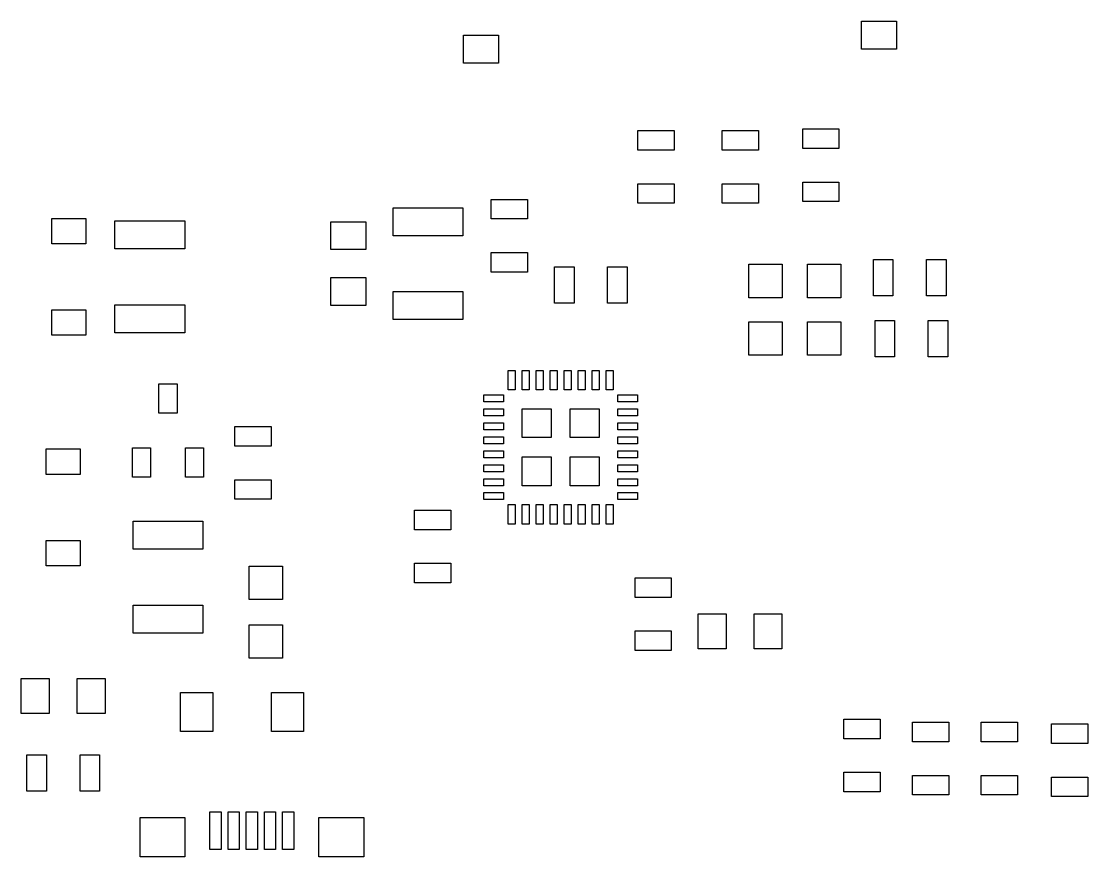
# Model space of a CAD drawing. Header units: millimetres. Extents: x -88.3 to -45.7, y 62 to 123.5.
# Drawn here: x -88.26 to -50.1, y 61.96 to 91.85 of the extents above; entities that cross this region are included whole.
import ezdxf

# ---------------------------------------------------------------- set-up
doc = ezdxf.new("R2010")
doc.units = ezdxf.units.MM
doc.header["$MEASUREMENT"] = 0
doc.layers.add('Layer 1', color=7, linetype='Continuous')

msp = doc.modelspace()

# ---------------------------------------------------------------- linework, layer by layer
at = {"layer": 'Layer 1'}
for points in [[(-58.1974, 90.8482), (-58.1974, 90.8482), (-56.9475, 90.8482), (-56.9475, 90.8482), (-56.9475, 90.8482), (-56.9475, 90.8482), (-56.9475, 91.8486), (-56.9475, 91.8486), (-56.9475, 91.8486), (-56.9475, 91.8486), (-58.1974, 91.8486), (-58.1974, 91.8486), (-58.1974, 91.8486), (-58.1974, 91.8486), (-58.1974, 90.8482), (-58.1974, 90.8482)], [(-72.4366, 90.3479), (-72.4366, 90.3479), (-71.1868, 90.3479), (-71.1868, 90.3479), (-71.1868, 90.3479), (-71.1868, 90.3479), (-71.1868, 91.3484), (-71.1868, 91.3484), (-71.1868, 91.3484), (-71.1868, 91.3484), (-72.4366, 91.3484), (-72.4366, 91.3484), (-72.4366, 91.3484), (-72.4366, 91.3484), (-72.4366, 90.3479), (-72.4366, 90.3479)], [(-66.2024, 87.2377), (-66.2024, 87.2377), (-64.9029, 87.2377), (-64.9029, 87.2377), (-64.9029, 87.2377), (-64.9029, 87.2377), (-64.9029, 87.9377), (-64.9029, 87.9377), (-64.9029, 87.9377), (-64.9029, 87.9377), (-66.2024, 87.9377), (-66.2024, 87.9377), (-66.2024, 87.9377), (-66.2024, 87.9377), (-66.2024, 87.2377), (-66.2024, 87.2377)], [(-63.1817, 87.2377), (-63.1817, 87.2377), (-61.8822, 87.2377), (-61.8822, 87.2377), (-61.8822, 87.2377), (-61.8822, 87.2377), (-61.8822, 87.9377), (-61.8822, 87.9377), (-61.8822, 87.9377), (-61.8822, 87.9377), (-63.1817, 87.9377), (-63.1817, 87.9377), (-63.1817, 87.9377), (-63.1817, 87.9377), (-63.1817, 87.2377), (-63.1817, 87.2377)], [(-60.3016, 87.2983), (-60.3016, 87.2983), (-59.0021, 87.2983), (-59.0021, 87.2983), (-59.0021, 87.2983), (-59.0021, 87.2983), (-59.0021, 87.9984), (-59.0021, 87.9984), (-59.0021, 87.9984), (-59.0021, 87.9984), (-60.3016, 87.9984), (-60.3016, 87.9984), (-60.3016, 87.9984), (-60.3016, 87.9984), (-60.3016, 87.2983), (-60.3016, 87.2983)], [(-66.2024, 85.3374), (-66.2024, 85.3374), (-64.9029, 85.3374), (-64.9029, 85.3374), (-64.9029, 85.3374), (-64.9029, 85.3374), (-64.9029, 86.0374), (-64.9029, 86.0374), (-64.9029, 86.0374), (-64.9029, 86.0374), (-66.2024, 86.0374), (-66.2024, 86.0374), (-66.2024, 86.0374), (-66.2024, 86.0374), (-66.2024, 85.3374), (-66.2024, 85.3374)], [(-63.1817, 85.3374), (-63.1817, 85.3374), (-61.8822, 85.3374), (-61.8822, 85.3374), (-61.8822, 85.3374), (-61.8822, 85.3374), (-61.8822, 86.0374), (-61.8822, 86.0374), (-61.8822, 86.0374), (-61.8822, 86.0374), (-63.1817, 86.0374), (-63.1817, 86.0374), (-63.1817, 86.0374), (-63.1817, 86.0374), (-63.1817, 85.3374), (-63.1817, 85.3374)], [(-60.3016, 85.398), (-60.3016, 85.398), (-59.0021, 85.398), (-59.0021, 85.398), (-59.0021, 85.398), (-59.0021, 85.398), (-59.0021, 86.0981), (-59.0021, 86.0981), (-59.0021, 86.0981), (-59.0021, 86.0981), (-60.3016, 86.0981), (-60.3016, 86.0981), (-60.3016, 86.0981), (-60.3016, 86.0981), (-60.3016, 85.398), (-60.3016, 85.398)], [(-71.4513, 84.7779), (-71.4513, 84.7779), (-70.1518, 84.7779), (-70.1518, 84.7779), (-70.1518, 84.7779), (-70.1518, 84.7779), (-70.1518, 85.4779), (-70.1518, 85.4779), (-70.1518, 85.4779), (-70.1518, 85.4779), (-71.4513, 85.4779), (-71.4513, 85.4779), (-71.4513, 85.4779), (-71.4513, 85.4779), (-71.4513, 84.7779), (-71.4513, 84.7779)], [(-74.9612, 84.1784), (-74.9612, 84.1784), (-72.4614, 84.1784), (-72.4614, 84.1784), (-72.4614, 84.1784), (-72.4614, 84.1784), (-72.4614, 85.1789), (-72.4614, 85.1789), (-72.4614, 85.1789), (-72.4614, 85.1789), (-74.9612, 85.1789), (-74.9612, 85.1789), (-74.9612, 85.1789), (-74.9612, 85.1789), (-74.9612, 84.1784), (-74.9612, 84.1784)], [(-87.172, 83.8877), (-87.172, 83.8877), (-85.9524, 83.8877), (-85.9524, 83.8877), (-85.9524, 83.8877), (-85.9524, 83.8877), (-85.9524, 84.7972), (-85.9524, 84.7972), (-85.9524, 84.7972), (-85.9524, 84.7972), (-87.172, 84.7972), (-87.172, 84.7972), (-87.172, 84.7972), (-87.172, 84.7972), (-87.172, 83.8877), (-87.172, 83.8877)], [(-84.912, 83.7072), (-84.912, 83.7072), (-82.4123, 83.7072), (-82.4123, 83.7072), (-82.4123, 83.7072), (-82.4123, 83.7072), (-82.4123, 84.7076), (-82.4123, 84.7076), (-82.4123, 84.7076), (-82.4123, 84.7076), (-84.912, 84.7076), (-84.912, 84.7076), (-84.912, 84.7076), (-84.912, 84.7076), (-84.912, 83.7072), (-84.912, 83.7072)], [(-77.1867, 83.6782), (-77.1867, 83.6782), (-75.9369, 83.6782), (-75.9369, 83.6782), (-75.9369, 83.6782), (-75.9369, 83.6782), (-75.9369, 84.6787), (-75.9369, 84.6787), (-75.9369, 84.6787), (-75.9369, 84.6787), (-77.1867, 84.6787), (-77.1867, 84.6787), (-77.1867, 84.6787), (-77.1867, 84.6787), (-77.1867, 83.6782), (-77.1867, 83.6782)], [(-71.4513, 82.8776), (-71.4513, 82.8776), (-70.1518, 82.8776), (-70.1518, 82.8776), (-70.1518, 82.8776), (-70.1518, 82.8776), (-70.1518, 83.5776), (-70.1518, 83.5776), (-70.1518, 83.5776), (-70.1518, 83.5776), (-71.4513, 83.5776), (-71.4513, 83.5776), (-71.4513, 83.5776), (-71.4513, 83.5776), (-71.4513, 82.8776), (-71.4513, 82.8776)], [(-57.7715, 82.0273), (-57.7715, 82.0273), (-57.0715, 82.0273), (-57.0715, 82.0273), (-57.0715, 82.0273), (-57.0715, 82.0273), (-57.0715, 83.3268), (-57.0715, 83.3268), (-57.0715, 83.3268), (-57.0715, 83.3268), (-57.7715, 83.3268), (-57.7715, 83.3268), (-57.7715, 83.3268), (-57.7715, 83.3268), (-57.7715, 82.0273), (-57.7715, 82.0273)], [(-55.8712, 82.0273), (-55.8712, 82.0273), (-55.1712, 82.0273), (-55.1712, 82.0273), (-55.1712, 82.0273), (-55.1712, 82.0273), (-55.1712, 83.3268), (-55.1712, 83.3268), (-55.1712, 83.3268), (-55.1712, 83.3268), (-55.8712, 83.3268), (-55.8712, 83.3268), (-55.8712, 83.3268), (-55.8712, 83.3268), (-55.8712, 82.0273), (-55.8712, 82.0273)], [(-69.1817, 81.7683), (-69.1817, 81.7683), (-68.4817, 81.7683), (-68.4817, 81.7683), (-68.4817, 81.7683), (-68.4817, 81.7683), (-68.4817, 83.0677), (-68.4817, 83.0677), (-68.4817, 83.0677), (-68.4817, 83.0677), (-69.1817, 83.0677), (-69.1817, 83.0677), (-69.1817, 83.0677), (-69.1817, 83.0677), (-69.1817, 81.7683), (-69.1817, 81.7683)], [(-67.2814, 81.7683), (-67.2814, 81.7683), (-66.5813, 81.7683), (-66.5813, 81.7683), (-66.5813, 81.7683), (-66.5813, 81.7683), (-66.5813, 83.0677), (-66.5813, 83.0677), (-66.5813, 83.0677), (-66.5813, 83.0677), (-67.2814, 83.0677), (-67.2814, 83.0677), (-67.2814, 83.0677), (-67.2814, 83.0677), (-67.2814, 81.7683), (-67.2814, 81.7683)], [(-62.2309, 81.9584), (-62.2309, 81.9584), (-61.032, 81.9584), (-61.032, 81.9584), (-61.032, 81.9584), (-61.032, 81.9584), (-61.032, 83.1573), (-61.032, 83.1573), (-61.032, 83.1573), (-61.032, 83.1573), (-62.2309, 83.1573), (-62.2309, 83.1573), (-62.2309, 83.1573), (-62.2309, 83.1573), (-62.2309, 81.9584), (-62.2309, 81.9584)], [(-60.1321, 81.9584), (-60.1321, 81.9584), (-58.9332, 81.9584), (-58.9332, 81.9584), (-58.9332, 81.9584), (-58.9332, 81.9584), (-58.9332, 83.1573), (-58.9332, 83.1573), (-58.9332, 83.1573), (-58.9332, 83.1573), (-60.1321, 83.1573), (-60.1321, 83.1573), (-60.1321, 83.1573), (-60.1321, 83.1573), (-60.1321, 81.9584), (-60.1321, 81.9584)], [(-77.1867, 81.6773), (-77.1867, 81.6773), (-75.9369, 81.6773), (-75.9369, 81.6773), (-75.9369, 81.6773), (-75.9369, 81.6773), (-75.9369, 82.6778), (-75.9369, 82.6778), (-75.9369, 82.6778), (-75.9369, 82.6778), (-77.1867, 82.6778), (-77.1867, 82.6778), (-77.1867, 82.6778), (-77.1867, 82.6778), (-77.1867, 81.6773), (-77.1867, 81.6773)], [(-74.9612, 81.1785), (-74.9612, 81.1785), (-72.4614, 81.1785), (-72.4614, 81.1785), (-72.4614, 81.1785), (-72.4614, 81.1785), (-72.4614, 82.1789), (-72.4614, 82.1789), (-72.4614, 82.1789), (-72.4614, 82.1789), (-74.9612, 82.1789), (-74.9612, 82.1789), (-74.9612, 82.1789), (-74.9612, 82.1789), (-74.9612, 81.1785), (-74.9612, 81.1785)], [(-84.912, 80.7072), (-84.912, 80.7072), (-82.4123, 80.7072), (-82.4123, 80.7072), (-82.4123, 80.7072), (-82.4123, 80.7072), (-82.4123, 81.7076), (-82.4123, 81.7076), (-82.4123, 81.7076), (-82.4123, 81.7076), (-84.912, 81.7076), (-84.912, 81.7076), (-84.912, 81.7076), (-84.912, 81.7076), (-84.912, 80.7072), (-84.912, 80.7072)], [(-87.172, 80.6176), (-87.172, 80.6176), (-85.9524, 80.6176), (-85.9524, 80.6176), (-85.9524, 80.6176), (-85.9524, 80.6176), (-85.9524, 81.5271), (-85.9524, 81.5271), (-85.9524, 81.5271), (-85.9524, 81.5271), (-87.172, 81.5271), (-87.172, 81.5271), (-87.172, 81.5271), (-87.172, 81.5271), (-87.172, 80.6176), (-87.172, 80.6176)], [(-62.2309, 79.8983), (-62.2309, 79.8983), (-61.032, 79.8983), (-61.032, 79.8983), (-61.032, 79.8983), (-61.032, 79.8983), (-61.032, 81.0971), (-61.032, 81.0971), (-61.032, 81.0971), (-61.032, 81.0971), (-62.2309, 81.0971), (-62.2309, 81.0971), (-62.2309, 81.0971), (-62.2309, 81.0971), (-62.2309, 79.8983), (-62.2309, 79.8983)], [(-60.1321, 79.8983), (-60.1321, 79.8983), (-58.9332, 79.8983), (-58.9332, 79.8983), (-58.9332, 79.8983), (-58.9332, 79.8983), (-58.9332, 81.0971), (-58.9332, 81.0971), (-58.9332, 81.0971), (-58.9332, 81.0971), (-60.1321, 81.0971), (-60.1321, 81.0971), (-60.1321, 81.0971), (-60.1321, 81.0971), (-60.1321, 79.8983), (-60.1321, 79.8983)], [(-57.7123, 79.8473), (-57.7123, 79.8473), (-57.0122, 79.8473), (-57.0122, 79.8473), (-57.0122, 79.8473), (-57.0122, 79.8473), (-57.0122, 81.1468), (-57.0122, 81.1468), (-57.0122, 81.1468), (-57.0122, 81.1468), (-57.7123, 81.1468), (-57.7123, 81.1468), (-57.7123, 81.1468), (-57.7123, 81.1468), (-57.7123, 79.8473), (-57.7123, 79.8473)], [(-55.812, 79.8473), (-55.812, 79.8473), (-55.1119, 79.8473), (-55.1119, 79.8473), (-55.1119, 79.8473), (-55.1119, 79.8473), (-55.1119, 81.1468), (-55.1119, 81.1468), (-55.1119, 81.1468), (-55.1119, 81.1468), (-55.812, 81.1468), (-55.812, 81.1468), (-55.812, 81.1468), (-55.812, 81.1468), (-55.812, 79.8473), (-55.812, 79.8473)], [(-70.8367, 78.658), (-70.8367, 78.658), (-70.5873, 78.658), (-70.5873, 78.658), (-70.5873, 78.658), (-70.5873, 78.658), (-70.5873, 79.3581), (-70.5873, 79.3581), (-70.5873, 79.3581), (-70.5873, 79.3581), (-70.8367, 79.3581), (-70.8367, 79.3581), (-70.8367, 79.3581), (-70.8367, 79.3581), (-70.8367, 78.658), (-70.8367, 78.658)], [(-70.3365, 78.658), (-70.3365, 78.658), (-70.0871, 78.658), (-70.0871, 78.658), (-70.0871, 78.658), (-70.0871, 78.658), (-70.0871, 79.3581), (-70.0871, 79.3581), (-70.0871, 79.3581), (-70.0871, 79.3581), (-70.3365, 79.3581), (-70.3365, 79.3581), (-70.3365, 79.3581), (-70.3365, 79.3581), (-70.3365, 78.658), (-70.3365, 78.658)], [(-69.8363, 78.658), (-69.8363, 78.658), (-69.5868, 78.658), (-69.5868, 78.658), (-69.5868, 78.658), (-69.5868, 78.658), (-69.5868, 79.3581), (-69.5868, 79.3581), (-69.5868, 79.3581), (-69.5868, 79.3581), (-69.8363, 79.3581), (-69.8363, 79.3581), (-69.8363, 79.3581), (-69.8363, 79.3581), (-69.8363, 78.658), (-69.8363, 78.658)], [(-69.3374, 78.658), (-69.3374, 78.658), (-69.088, 78.658), (-69.088, 78.658), (-69.088, 78.658), (-69.088, 78.658), (-69.088, 79.3581), (-69.088, 79.3581), (-69.088, 79.3581), (-69.088, 79.3581), (-69.3374, 79.3581), (-69.3374, 79.3581), (-69.3374, 79.3581), (-69.3374, 79.3581), (-69.3374, 78.658), (-69.3374, 78.658)], [(-68.8372, 78.658), (-68.8372, 78.658), (-68.5878, 78.658), (-68.5878, 78.658), (-68.5878, 78.658), (-68.5878, 78.658), (-68.5878, 79.3581), (-68.5878, 79.3581), (-68.5878, 79.3581), (-68.5878, 79.3581), (-68.8372, 79.3581), (-68.8372, 79.3581), (-68.8372, 79.3581), (-68.8372, 79.3581), (-68.8372, 78.658), (-68.8372, 78.658)], [(-68.337, 78.658), (-68.337, 78.658), (-68.0875, 78.658), (-68.0875, 78.658), (-68.0875, 78.658), (-68.0875, 78.658), (-68.0875, 79.3581), (-68.0875, 79.3581), (-68.0875, 79.3581), (-68.0875, 79.3581), (-68.337, 79.3581), (-68.337, 79.3581), (-68.337, 79.3581), (-68.337, 79.3581), (-68.337, 78.658), (-68.337, 78.658)], [(-67.8367, 78.658), (-67.8367, 78.658), (-67.5873, 78.658), (-67.5873, 78.658), (-67.5873, 78.658), (-67.5873, 78.658), (-67.5873, 79.3581), (-67.5873, 79.3581), (-67.5873, 79.3581), (-67.5873, 79.3581), (-67.8367, 79.3581), (-67.8367, 79.3581), (-67.8367, 79.3581), (-67.8367, 79.3581), (-67.8367, 78.658), (-67.8367, 78.658)], [(-67.3365, 78.658), (-67.3365, 78.658), (-67.0871, 78.658), (-67.0871, 78.658), (-67.0871, 78.658), (-67.0871, 78.658), (-67.0871, 79.3581), (-67.0871, 79.3581), (-67.0871, 79.3581), (-67.0871, 79.3581), (-67.3365, 79.3581), (-67.3365, 79.3581), (-67.3365, 79.3581), (-67.3365, 79.3581), (-67.3365, 78.658), (-67.3365, 78.658)], [(-83.3369, 77.8326), (-83.3369, 77.8326), (-82.6865, 77.8326), (-82.6865, 77.8326), (-82.6865, 77.8326), (-82.6865, 77.8326), (-82.6865, 78.8826), (-82.6865, 78.8826), (-82.6865, 78.8826), (-82.6865, 78.8826), (-83.3369, 78.8826), (-83.3369, 78.8826), (-83.3369, 78.8826), (-83.3369, 78.8826), (-83.3369, 77.8326), (-83.3369, 77.8326)], [(-71.7118, 78.2322), (-71.7118, 78.2322), (-71.0117, 78.2322), (-71.0117, 78.2322), (-71.0117, 78.2322), (-71.0117, 78.2322), (-71.0117, 78.4816), (-71.0117, 78.4816), (-71.0117, 78.4816), (-71.0117, 78.4816), (-71.7118, 78.4816), (-71.7118, 78.4816), (-71.7118, 78.4816), (-71.7118, 78.4816), (-71.7118, 78.2322), (-71.7118, 78.2322)], [(-66.9121, 78.2322), (-66.9121, 78.2322), (-66.212, 78.2322), (-66.212, 78.2322), (-66.212, 78.2322), (-66.212, 78.2322), (-66.212, 78.4816), (-66.212, 78.4816), (-66.212, 78.4816), (-66.212, 78.4816), (-66.9121, 78.4816), (-66.9121, 78.4816), (-66.9121, 78.4816), (-66.9121, 78.4816), (-66.9121, 78.2322), (-66.9121, 78.2322)], [(-71.7118, 77.7334), (-71.7118, 77.7334), (-71.0117, 77.7334), (-71.0117, 77.7334), (-71.0117, 77.7334), (-71.0117, 77.7334), (-71.0117, 77.9828), (-71.0117, 77.9828), (-71.0117, 77.9828), (-71.0117, 77.9828), (-71.7118, 77.9828), (-71.7118, 77.9828), (-71.7118, 77.9828), (-71.7118, 77.9828), (-71.7118, 77.7334), (-71.7118, 77.7334)], [(-70.342, 76.9534), (-70.342, 76.9534), (-69.3071, 76.9534), (-69.3071, 76.9534), (-69.3071, 76.9534), (-69.3071, 76.9534), (-69.3071, 77.9883), (-69.3071, 77.9883), (-69.3071, 77.9883), (-69.3071, 77.9883), (-70.342, 77.9883), (-70.342, 77.9883), (-70.342, 77.9883), (-70.342, 77.9883), (-70.342, 76.9534), (-70.342, 76.9534)], [(-68.6167, 76.9534), (-68.6167, 76.9534), (-67.5818, 76.9534), (-67.5818, 76.9534), (-67.5818, 76.9534), (-67.5818, 76.9534), (-67.5818, 77.9883), (-67.5818, 77.9883), (-67.5818, 77.9883), (-67.5818, 77.9883), (-68.6167, 77.9883), (-68.6167, 77.9883), (-68.6167, 77.9883), (-68.6167, 77.9883), (-68.6167, 76.9534), (-68.6167, 76.9534)], [(-66.9121, 77.7334), (-66.9121, 77.7334), (-66.212, 77.7334), (-66.212, 77.7334), (-66.212, 77.7334), (-66.212, 77.7334), (-66.212, 77.9828), (-66.212, 77.9828), (-66.212, 77.9828), (-66.212, 77.9828), (-66.9121, 77.9828), (-66.9121, 77.9828), (-66.9121, 77.9828), (-66.9121, 77.9828), (-66.9121, 77.7334), (-66.9121, 77.7334)], [(-71.7118, 77.2331), (-71.7118, 77.2331), (-71.0117, 77.2331), (-71.0117, 77.2331), (-71.0117, 77.2331), (-71.0117, 77.2331), (-71.0117, 77.4825), (-71.0117, 77.4825), (-71.0117, 77.4825), (-71.0117, 77.4825), (-71.7118, 77.4825), (-71.7118, 77.4825), (-71.7118, 77.4825), (-71.7118, 77.4825), (-71.7118, 77.2331), (-71.7118, 77.2331)], [(-66.9121, 77.2331), (-66.9121, 77.2331), (-66.212, 77.2331), (-66.212, 77.2331), (-66.212, 77.2331), (-66.212, 77.2331), (-66.212, 77.4825), (-66.212, 77.4825), (-66.212, 77.4825), (-66.212, 77.4825), (-66.9121, 77.4825), (-66.9121, 77.4825), (-66.9121, 77.4825), (-66.9121, 77.4825), (-66.9121, 77.2331), (-66.9121, 77.2331)], [(-80.6222, 76.6475), (-80.6222, 76.6475), (-79.3227, 76.6475), (-79.3227, 76.6475), (-79.3227, 76.6475), (-79.3227, 76.6475), (-79.3227, 77.3475), (-79.3227, 77.3475), (-79.3227, 77.3475), (-79.3227, 77.3475), (-80.6222, 77.3475), (-80.6222, 77.3475), (-80.6222, 77.3475), (-80.6222, 77.3475), (-80.6222, 76.6475), (-80.6222, 76.6475)], [(-71.7118, 76.7329), (-71.7118, 76.7329), (-71.0117, 76.7329), (-71.0117, 76.7329), (-71.0117, 76.7329), (-71.0117, 76.7329), (-71.0117, 76.9823), (-71.0117, 76.9823), (-71.0117, 76.9823), (-71.0117, 76.9823), (-71.7118, 76.9823), (-71.7118, 76.9823), (-71.7118, 76.9823), (-71.7118, 76.9823), (-71.7118, 76.7329), (-71.7118, 76.7329)], [(-66.9121, 76.7329), (-66.9121, 76.7329), (-66.212, 76.7329), (-66.212, 76.7329), (-66.212, 76.7329), (-66.212, 76.7329), (-66.212, 76.9823), (-66.212, 76.9823), (-66.212, 76.9823), (-66.212, 76.9823), (-66.9121, 76.9823), (-66.9121, 76.9823), (-66.9121, 76.9823), (-66.9121, 76.9823), (-66.9121, 76.7329), (-66.9121, 76.7329)], [(-87.3718, 75.6374), (-87.3718, 75.6374), (-86.1523, 75.6374), (-86.1523, 75.6374), (-86.1523, 75.6374), (-86.1523, 75.6374), (-86.1523, 76.5469), (-86.1523, 76.5469), (-86.1523, 76.5469), (-86.1523, 76.5469), (-87.3718, 76.5469), (-87.3718, 76.5469), (-87.3718, 76.5469), (-87.3718, 76.5469), (-87.3718, 75.6374), (-87.3718, 75.6374)], [(-84.2864, 75.5326), (-84.2864, 75.5326), (-83.636, 75.5326), (-83.636, 75.5326), (-83.636, 75.5326), (-83.636, 75.5326), (-83.636, 76.5827), (-83.636, 76.5827), (-83.636, 76.5827), (-83.636, 76.5827), (-84.2864, 76.5827), (-84.2864, 76.5827), (-84.2864, 76.5827), (-84.2864, 76.5827), (-84.2864, 75.5326), (-84.2864, 75.5326)], [(-82.3875, 75.5326), (-82.3875, 75.5326), (-81.737, 75.5326), (-81.737, 75.5326), (-81.737, 75.5326), (-81.737, 75.5326), (-81.737, 76.5827), (-81.737, 76.5827), (-81.737, 76.5827), (-81.737, 76.5827), (-82.3875, 76.5827), (-82.3875, 76.5827), (-82.3875, 76.5827), (-82.3875, 76.5827), (-82.3875, 75.5326), (-82.3875, 75.5326)], [(-71.7118, 76.2327), (-71.7118, 76.2327), (-71.0117, 76.2327), (-71.0117, 76.2327), (-71.0117, 76.2327), (-71.0117, 76.2327), (-71.0117, 76.4821), (-71.0117, 76.4821), (-71.0117, 76.4821), (-71.0117, 76.4821), (-71.7118, 76.4821), (-71.7118, 76.4821), (-71.7118, 76.4821), (-71.7118, 76.4821), (-71.7118, 76.2327), (-71.7118, 76.2327)], [(-66.9121, 76.2327), (-66.9121, 76.2327), (-66.212, 76.2327), (-66.212, 76.2327), (-66.212, 76.2327), (-66.212, 76.2327), (-66.212, 76.4821), (-66.212, 76.4821), (-66.212, 76.4821), (-66.212, 76.4821), (-66.9121, 76.4821), (-66.9121, 76.4821), (-66.9121, 76.4821), (-66.9121, 76.4821), (-66.9121, 76.2327), (-66.9121, 76.2327)], [(-71.7118, 75.7324), (-71.7118, 75.7324), (-71.0117, 75.7324), (-71.0117, 75.7324), (-71.0117, 75.7324), (-71.0117, 75.7324), (-71.0117, 75.9819), (-71.0117, 75.9819), (-71.0117, 75.9819), (-71.0117, 75.9819), (-71.7118, 75.9819), (-71.7118, 75.9819), (-71.7118, 75.9819), (-71.7118, 75.9819), (-71.7118, 75.7324), (-71.7118, 75.7324)], [(-70.342, 75.2281), (-70.342, 75.2281), (-69.3071, 75.2281), (-69.3071, 75.2281), (-69.3071, 75.2281), (-69.3071, 75.2281), (-69.3071, 76.263), (-69.3071, 76.263), (-69.3071, 76.263), (-69.3071, 76.263), (-70.342, 76.263), (-70.342, 76.263), (-70.342, 76.263), (-70.342, 76.263), (-70.342, 75.2281), (-70.342, 75.2281)], [(-68.6167, 75.2281), (-68.6167, 75.2281), (-67.5818, 75.2281), (-67.5818, 75.2281), (-67.5818, 75.2281), (-67.5818, 75.2281), (-67.5818, 76.263), (-67.5818, 76.263), (-67.5818, 76.263), (-67.5818, 76.263), (-68.6167, 76.263), (-68.6167, 76.263), (-68.6167, 76.263), (-68.6167, 76.263), (-68.6167, 75.2281), (-68.6167, 75.2281)], [(-66.9121, 75.7324), (-66.9121, 75.7324), (-66.212, 75.7324), (-66.212, 75.7324), (-66.212, 75.7324), (-66.212, 75.7324), (-66.212, 75.9819), (-66.212, 75.9819), (-66.212, 75.9819), (-66.212, 75.9819), (-66.9121, 75.9819), (-66.9121, 75.9819), (-66.9121, 75.9819), (-66.9121, 75.9819), (-66.9121, 75.7324), (-66.9121, 75.7324)], [(-80.6222, 74.7471), (-80.6222, 74.7471), (-79.3227, 74.7471), (-79.3227, 74.7471), (-79.3227, 74.7471), (-79.3227, 74.7471), (-79.3227, 75.4472), (-79.3227, 75.4472), (-79.3227, 75.4472), (-79.3227, 75.4472), (-80.6222, 75.4472), (-80.6222, 75.4472), (-80.6222, 75.4472), (-80.6222, 75.4472), (-80.6222, 74.7471), (-80.6222, 74.7471)], [(-71.7118, 75.2322), (-71.7118, 75.2322), (-71.0117, 75.2322), (-71.0117, 75.2322), (-71.0117, 75.2322), (-71.0117, 75.2322), (-71.0117, 75.4816), (-71.0117, 75.4816), (-71.0117, 75.4816), (-71.0117, 75.4816), (-71.7118, 75.4816), (-71.7118, 75.4816), (-71.7118, 75.4816), (-71.7118, 75.4816), (-71.7118, 75.2322), (-71.7118, 75.2322)], [(-66.9121, 75.2322), (-66.9121, 75.2322), (-66.212, 75.2322), (-66.212, 75.2322), (-66.212, 75.2322), (-66.212, 75.2322), (-66.212, 75.4816), (-66.212, 75.4816), (-66.212, 75.4816), (-66.212, 75.4816), (-66.9121, 75.4816), (-66.9121, 75.4816), (-66.9121, 75.4816), (-66.9121, 75.4816), (-66.9121, 75.2322), (-66.9121, 75.2322)], [(-71.7118, 74.7334), (-71.7118, 74.7334), (-71.0117, 74.7334), (-71.0117, 74.7334), (-71.0117, 74.7334), (-71.0117, 74.7334), (-71.0117, 74.9828), (-71.0117, 74.9828), (-71.0117, 74.9828), (-71.0117, 74.9828), (-71.7118, 74.9828), (-71.7118, 74.9828), (-71.7118, 74.9828), (-71.7118, 74.9828), (-71.7118, 74.7334), (-71.7118, 74.7334)], [(-66.9121, 74.7334), (-66.9121, 74.7334), (-66.212, 74.7334), (-66.212, 74.7334), (-66.212, 74.7334), (-66.212, 74.7334), (-66.212, 74.9828), (-66.212, 74.9828), (-66.212, 74.9828), (-66.212, 74.9828), (-66.9121, 74.9828), (-66.9121, 74.9828), (-66.9121, 74.9828), (-66.9121, 74.9828), (-66.9121, 74.7334), (-66.9121, 74.7334)], [(-70.8367, 73.8583), (-70.8367, 73.8583), (-70.5873, 73.8583), (-70.5873, 73.8583), (-70.5873, 73.8583), (-70.5873, 73.8583), (-70.5873, 74.5584), (-70.5873, 74.5584), (-70.5873, 74.5584), (-70.5873, 74.5584), (-70.8367, 74.5584), (-70.8367, 74.5584), (-70.8367, 74.5584), (-70.8367, 74.5584), (-70.8367, 73.8583), (-70.8367, 73.8583)], [(-70.3365, 73.8583), (-70.3365, 73.8583), (-70.0871, 73.8583), (-70.0871, 73.8583), (-70.0871, 73.8583), (-70.0871, 73.8583), (-70.0871, 74.5584), (-70.0871, 74.5584), (-70.0871, 74.5584), (-70.0871, 74.5584), (-70.3365, 74.5584), (-70.3365, 74.5584), (-70.3365, 74.5584), (-70.3365, 74.5584), (-70.3365, 73.8583), (-70.3365, 73.8583)], [(-69.8363, 73.8583), (-69.8363, 73.8583), (-69.5868, 73.8583), (-69.5868, 73.8583), (-69.5868, 73.8583), (-69.5868, 73.8583), (-69.5868, 74.5584), (-69.5868, 74.5584), (-69.5868, 74.5584), (-69.5868, 74.5584), (-69.8363, 74.5584), (-69.8363, 74.5584), (-69.8363, 74.5584), (-69.8363, 74.5584), (-69.8363, 73.8583), (-69.8363, 73.8583)], [(-69.3374, 73.8583), (-69.3374, 73.8583), (-69.088, 73.8583), (-69.088, 73.8583), (-69.088, 73.8583), (-69.088, 73.8583), (-69.088, 74.5584), (-69.088, 74.5584), (-69.088, 74.5584), (-69.088, 74.5584), (-69.3374, 74.5584), (-69.3374, 74.5584), (-69.3374, 74.5584), (-69.3374, 74.5584), (-69.3374, 73.8583), (-69.3374, 73.8583)], [(-68.8372, 73.8583), (-68.8372, 73.8583), (-68.5878, 73.8583), (-68.5878, 73.8583), (-68.5878, 73.8583), (-68.5878, 73.8583), (-68.5878, 74.5584), (-68.5878, 74.5584), (-68.5878, 74.5584), (-68.5878, 74.5584), (-68.8372, 74.5584), (-68.8372, 74.5584), (-68.8372, 74.5584), (-68.8372, 74.5584), (-68.8372, 73.8583), (-68.8372, 73.8583)], [(-68.337, 73.8583), (-68.337, 73.8583), (-68.0875, 73.8583), (-68.0875, 73.8583), (-68.0875, 73.8583), (-68.0875, 73.8583), (-68.0875, 74.5584), (-68.0875, 74.5584), (-68.0875, 74.5584), (-68.0875, 74.5584), (-68.337, 74.5584), (-68.337, 74.5584), (-68.337, 74.5584), (-68.337, 74.5584), (-68.337, 73.8583), (-68.337, 73.8583)], [(-67.8367, 73.8583), (-67.8367, 73.8583), (-67.5873, 73.8583), (-67.5873, 73.8583), (-67.5873, 73.8583), (-67.5873, 73.8583), (-67.5873, 74.5584), (-67.5873, 74.5584), (-67.5873, 74.5584), (-67.5873, 74.5584), (-67.8367, 74.5584), (-67.8367, 74.5584), (-67.8367, 74.5584), (-67.8367, 74.5584), (-67.8367, 73.8583), (-67.8367, 73.8583)], [(-67.3365, 73.8583), (-67.3365, 73.8583), (-67.0871, 73.8583), (-67.0871, 73.8583), (-67.0871, 73.8583), (-67.0871, 73.8583), (-67.0871, 74.5584), (-67.0871, 74.5584), (-67.0871, 74.5584), (-67.0871, 74.5584), (-67.3365, 74.5584), (-67.3365, 74.5584), (-67.3365, 74.5584), (-67.3365, 74.5584), (-67.3365, 73.8583), (-67.3365, 73.8583)], [(-74.1923, 73.6585), (-74.1923, 73.6585), (-72.8928, 73.6585), (-72.8928, 73.6585), (-72.8928, 73.6585), (-72.8928, 73.6585), (-72.8928, 74.3585), (-72.8928, 74.3585), (-72.8928, 74.3585), (-72.8928, 74.3585), (-74.1923, 74.3585), (-74.1923, 74.3585), (-74.1923, 74.3585), (-74.1923, 74.3585), (-74.1923, 73.6585), (-74.1923, 73.6585)], [(-84.2616, 72.9584), (-84.2616, 72.9584), (-81.7618, 72.9584), (-81.7618, 72.9584), (-81.7618, 72.9584), (-81.7618, 72.9584), (-81.7618, 73.9589), (-81.7618, 73.9589), (-81.7618, 73.9589), (-81.7618, 73.9589), (-84.2616, 73.9589), (-84.2616, 73.9589), (-84.2616, 73.9589), (-84.2616, 73.9589), (-84.2616, 72.9584), (-84.2616, 72.9584)], [(-87.3718, 72.3673), (-87.3718, 72.3673), (-86.1523, 72.3673), (-86.1523, 72.3673), (-86.1523, 72.3673), (-86.1523, 72.3673), (-86.1523, 73.2768), (-86.1523, 73.2768), (-86.1523, 73.2768), (-86.1523, 73.2768), (-87.3718, 73.2768), (-87.3718, 73.2768), (-87.3718, 73.2768), (-87.3718, 73.2768), (-87.3718, 72.3673), (-87.3718, 72.3673)], [(-80.1109, 71.1574), (-80.1109, 71.1574), (-78.912, 71.1574), (-78.912, 71.1574), (-78.912, 71.1574), (-78.912, 71.1574), (-78.912, 72.3562), (-78.912, 72.3562), (-78.912, 72.3562), (-78.912, 72.3562), (-80.1109, 72.3562), (-80.1109, 72.3562), (-80.1109, 72.3562), (-80.1109, 72.3562), (-80.1109, 71.1574), (-80.1109, 71.1574)], [(-74.1923, 71.7582), (-74.1923, 71.7582), (-72.8928, 71.7582), (-72.8928, 71.7582), (-72.8928, 71.7582), (-72.8928, 71.7582), (-72.8928, 72.4582), (-72.8928, 72.4582), (-72.8928, 72.4582), (-72.8928, 72.4582), (-74.1923, 72.4582), (-74.1923, 72.4582), (-74.1923, 72.4582), (-74.1923, 72.4582), (-74.1923, 71.7582), (-74.1923, 71.7582)], [(-66.3016, 71.2373), (-66.3016, 71.2373), (-65.0021, 71.2373), (-65.0021, 71.2373), (-65.0021, 71.2373), (-65.0021, 71.2373), (-65.0021, 71.9373), (-65.0021, 71.9373), (-65.0021, 71.9373), (-65.0021, 71.9373), (-66.3016, 71.9373), (-66.3016, 71.9373), (-66.3016, 71.9373), (-66.3016, 71.9373), (-66.3016, 71.2373), (-66.3016, 71.2373)], [(-84.2616, 69.9585), (-84.2616, 69.9585), (-81.7618, 69.9585), (-81.7618, 69.9585), (-81.7618, 69.9585), (-81.7618, 69.9585), (-81.7618, 70.9589), (-81.7618, 70.9589), (-81.7618, 70.9589), (-81.7618, 70.9589), (-84.2616, 70.9589), (-84.2616, 70.9589), (-84.2616, 70.9589), (-84.2616, 70.9589), (-84.2616, 69.9585), (-84.2616, 69.9585)], [(-64.0416, 69.3935), (-64.0416, 69.3935), (-63.0412, 69.3935), (-63.0412, 69.3935), (-63.0412, 69.3935), (-63.0412, 69.3935), (-63.0412, 70.6433), (-63.0412, 70.6433), (-63.0412, 70.6433), (-63.0412, 70.6433), (-64.0416, 70.6433), (-64.0416, 70.6433), (-64.0416, 70.6433), (-64.0416, 70.6433), (-64.0416, 69.3935), (-64.0416, 69.3935)], [(-62.0421, 69.3935), (-62.0421, 69.3935), (-61.0416, 69.3935), (-61.0416, 69.3935), (-61.0416, 69.3935), (-61.0416, 69.3935), (-61.0416, 70.6433), (-61.0416, 70.6433), (-61.0416, 70.6433), (-61.0416, 70.6433), (-62.0421, 70.6433), (-62.0421, 70.6433), (-62.0421, 70.6433), (-62.0421, 70.6433), (-62.0421, 69.3935), (-62.0421, 69.3935)], [(-80.1109, 69.06), (-80.1109, 69.06), (-78.912, 69.06), (-78.912, 69.06), (-78.912, 69.06), (-78.912, 69.06), (-78.912, 70.2589), (-78.912, 70.2589), (-78.912, 70.2589), (-78.912, 70.2589), (-80.1109, 70.2589), (-80.1109, 70.2589), (-80.1109, 70.2589), (-80.1109, 70.2589), (-80.1109, 69.06), (-80.1109, 69.06)], [(-66.3016, 69.3383), (-66.3016, 69.3383), (-65.0021, 69.3383), (-65.0021, 69.3383), (-65.0021, 69.3383), (-65.0021, 69.3383), (-65.0021, 70.0384), (-65.0021, 70.0384), (-65.0021, 70.0384), (-65.0021, 70.0384), (-66.3016, 70.0384), (-66.3016, 70.0384), (-66.3016, 70.0384), (-66.3016, 70.0384), (-66.3016, 69.3383), (-66.3016, 69.3383)], [(-88.262, 67.0825), (-88.262, 67.0825), (-87.2616, 67.0825), (-87.2616, 67.0825), (-87.2616, 67.0825), (-87.2616, 67.0825), (-87.2616, 68.3324), (-87.2616, 68.3324), (-87.2616, 68.3324), (-87.2616, 68.3324), (-88.262, 68.3324), (-88.262, 68.3324), (-88.262, 68.3324), (-88.262, 68.3324), (-88.262, 67.0825), (-88.262, 67.0825)], [(-86.2625, 67.0825), (-86.2625, 67.0825), (-85.262, 67.0825), (-85.262, 67.0825), (-85.262, 67.0825), (-85.262, 67.0825), (-85.262, 68.3324), (-85.262, 68.3324), (-85.262, 68.3324), (-85.262, 68.3324), (-86.2625, 68.3324), (-86.2625, 68.3324), (-86.2625, 68.3324), (-86.2625, 68.3324), (-86.2625, 67.0825), (-86.2625, 67.0825)], [(-82.5625, 66.4376), (-82.5625, 66.4376), (-81.4118, 66.4376), (-81.4118, 66.4376), (-81.4118, 66.4376), (-81.4118, 66.4376), (-81.4118, 67.8377), (-81.4118, 67.8377), (-81.4118, 67.8377), (-81.4118, 67.8377), (-82.5625, 67.8377), (-82.5625, 67.8377), (-82.5625, 67.8377), (-82.5625, 67.8377), (-82.5625, 66.4376), (-82.5625, 66.4376)], [(-79.3117, 66.4376), (-79.3117, 66.4376), (-78.161, 66.4376), (-78.161, 66.4376), (-78.161, 66.4376), (-78.161, 66.4376), (-78.161, 67.8377), (-78.161, 67.8377), (-78.161, 67.8377), (-78.161, 67.8377), (-79.3117, 67.8377), (-79.3117, 67.8377), (-79.3117, 67.8377), (-79.3117, 67.8377), (-79.3117, 66.4376), (-79.3117, 66.4376)], [(-58.8313, 66.1771), (-58.8313, 66.1771), (-57.5318, 66.1771), (-57.5318, 66.1771), (-57.5318, 66.1771), (-57.5318, 66.1771), (-57.5318, 66.8772), (-57.5318, 66.8772), (-57.5318, 66.8772), (-57.5318, 66.8772), (-58.8313, 66.8772), (-58.8313, 66.8772), (-58.8313, 66.8772), (-58.8313, 66.8772), (-58.8313, 66.1771), (-58.8313, 66.1771)], [(-56.3715, 66.0683), (-56.3715, 66.0683), (-55.072, 66.0683), (-55.072, 66.0683), (-55.072, 66.0683), (-55.072, 66.0683), (-55.072, 66.7683), (-55.072, 66.7683), (-55.072, 66.7683), (-55.072, 66.7683), (-56.3715, 66.7683), (-56.3715, 66.7683), (-56.3715, 66.7683), (-56.3715, 66.7683), (-56.3715, 66.0683), (-56.3715, 66.0683)], [(-53.9117, 66.0683), (-53.9117, 66.0683), (-52.6122, 66.0683), (-52.6122, 66.0683), (-52.6122, 66.0683), (-52.6122, 66.0683), (-52.6122, 66.7683), (-52.6122, 66.7683), (-52.6122, 66.7683), (-52.6122, 66.7683), (-53.9117, 66.7683), (-53.9117, 66.7683), (-53.9117, 66.7683), (-53.9117, 66.7683), (-53.9117, 66.0683), (-53.9117, 66.0683)], [(-51.4022, 66.0076), (-51.4022, 66.0076), (-50.1028, 66.0076), (-50.1028, 66.0076), (-50.1028, 66.0076), (-50.1028, 66.0076), (-50.1028, 66.7077), (-50.1028, 66.7077), (-50.1028, 66.7077), (-50.1028, 66.7077), (-51.4022, 66.7077), (-51.4022, 66.7077), (-51.4022, 66.7077), (-51.4022, 66.7077), (-51.4022, 66.0076), (-51.4022, 66.0076)], [(-88.0622, 64.3071), (-88.0622, 64.3071), (-87.3622, 64.3071), (-87.3622, 64.3071), (-87.3622, 64.3071), (-87.3622, 64.3071), (-87.3622, 65.6066), (-87.3622, 65.6066), (-87.3622, 65.6066), (-87.3622, 65.6066), (-88.0622, 65.6066), (-88.0622, 65.6066), (-88.0622, 65.6066), (-88.0622, 65.6066), (-88.0622, 64.3071), (-88.0622, 64.3071)], [(-86.1619, 64.3071), (-86.1619, 64.3071), (-85.4619, 64.3071), (-85.4619, 64.3071), (-85.4619, 64.3071), (-85.4619, 64.3071), (-85.4619, 65.6066), (-85.4619, 65.6066), (-85.4619, 65.6066), (-85.4619, 65.6066), (-86.1619, 65.6066), (-86.1619, 65.6066), (-86.1619, 65.6066), (-86.1619, 65.6066), (-86.1619, 64.3071), (-86.1619, 64.3071)], [(-58.8313, 64.2782), (-58.8313, 64.2782), (-57.5318, 64.2782), (-57.5318, 64.2782), (-57.5318, 64.2782), (-57.5318, 64.2782), (-57.5318, 64.9782), (-57.5318, 64.9782), (-57.5318, 64.9782), (-57.5318, 64.9782), (-58.8313, 64.9782), (-58.8313, 64.9782), (-58.8313, 64.9782), (-58.8313, 64.9782), (-58.8313, 64.2782), (-58.8313, 64.2782)], [(-56.3715, 64.1679), (-56.3715, 64.1679), (-55.072, 64.1679), (-55.072, 64.1679), (-55.072, 64.1679), (-55.072, 64.1679), (-55.072, 64.868), (-55.072, 64.868), (-55.072, 64.868), (-55.072, 64.868), (-56.3715, 64.868), (-56.3715, 64.868), (-56.3715, 64.868), (-56.3715, 64.868), (-56.3715, 64.1679), (-56.3715, 64.1679)], [(-53.9117, 64.1679), (-53.9117, 64.1679), (-52.6122, 64.1679), (-52.6122, 64.1679), (-52.6122, 64.1679), (-52.6122, 64.1679), (-52.6122, 64.868), (-52.6122, 64.868), (-52.6122, 64.868), (-52.6122, 64.868), (-53.9117, 64.868), (-53.9117, 64.868), (-53.9117, 64.868), (-53.9117, 64.868), (-53.9117, 64.1679), (-53.9117, 64.1679)], [(-51.4022, 64.1073), (-51.4022, 64.1073), (-50.1028, 64.1073), (-50.1028, 64.1073), (-50.1028, 64.1073), (-50.1028, 64.1073), (-50.1028, 64.8073), (-50.1028, 64.8073), (-50.1028, 64.8073), (-50.1028, 64.8073), (-51.4022, 64.8073), (-51.4022, 64.8073), (-51.4022, 64.8073), (-51.4022, 64.8073), (-51.4022, 64.1073), (-51.4022, 64.1073)], [(-84.0122, 61.9576), (-84.0122, 61.9576), (-82.4123, 61.9576), (-82.4123, 61.9576), (-82.4123, 61.9576), (-82.4123, 61.9576), (-82.4123, 63.3576), (-82.4123, 63.3576), (-82.4123, 63.3576), (-82.4123, 63.3576), (-84.0122, 63.3576), (-84.0122, 63.3576), (-84.0122, 63.3576), (-84.0122, 63.3576), (-84.0122, 61.9576), (-84.0122, 61.9576)], [(-81.5124, 62.2084), (-81.5124, 62.2084), (-81.1128, 62.2084), (-81.1128, 62.2084), (-81.1128, 62.2084), (-81.1128, 62.2084), (-81.1128, 63.5588), (-81.1128, 63.5588), (-81.1128, 63.5588), (-81.1128, 63.5588), (-81.5124, 63.5588), (-81.5124, 63.5588), (-81.5124, 63.5588), (-81.5124, 63.5588), (-81.5124, 62.2084), (-81.5124, 62.2084)], [(-80.862, 62.2084), (-80.862, 62.2084), (-80.4623, 62.2084), (-80.4623, 62.2084), (-80.4623, 62.2084), (-80.4623, 62.2084), (-80.4623, 63.5588), (-80.4623, 63.5588), (-80.4623, 63.5588), (-80.4623, 63.5588), (-80.862, 63.5588), (-80.862, 63.5588), (-80.862, 63.5588), (-80.862, 63.5588), (-80.862, 62.2084), (-80.862, 62.2084)], [(-80.2115, 62.2084), (-80.2115, 62.2084), (-79.8119, 62.2084), (-79.8119, 62.2084), (-79.8119, 62.2084), (-79.8119, 62.2084), (-79.8119, 63.5588), (-79.8119, 63.5588), (-79.8119, 63.5588), (-79.8119, 63.5588), (-80.2115, 63.5588), (-80.2115, 63.5588), (-80.2115, 63.5588), (-80.2115, 63.5588), (-80.2115, 62.2084), (-80.2115, 62.2084)], [(-79.5625, 62.2084), (-79.5625, 62.2084), (-79.1628, 62.2084), (-79.1628, 62.2084), (-79.1628, 62.2084), (-79.1628, 62.2084), (-79.1628, 63.5588), (-79.1628, 63.5588), (-79.1628, 63.5588), (-79.1628, 63.5588), (-79.5625, 63.5588), (-79.5625, 63.5588), (-79.5625, 63.5588), (-79.5625, 63.5588), (-79.5625, 62.2084), (-79.5625, 62.2084)], [(-78.912, 62.2084), (-78.912, 62.2084), (-78.5124, 62.2084), (-78.5124, 62.2084), (-78.5124, 62.2084), (-78.5124, 62.2084), (-78.5124, 63.5588), (-78.5124, 63.5588), (-78.5124, 63.5588), (-78.5124, 63.5588), (-78.912, 63.5588), (-78.912, 63.5588), (-78.912, 63.5588), (-78.912, 63.5588), (-78.912, 62.2084), (-78.912, 62.2084)], [(-77.6112, 61.9576), (-77.6112, 61.9576), (-76.0113, 61.9576), (-76.0113, 61.9576), (-76.0113, 61.9576), (-76.0113, 61.9576), (-76.0113, 63.3576), (-76.0113, 63.3576), (-76.0113, 63.3576), (-76.0113, 63.3576), (-77.6112, 63.3576), (-77.6112, 63.3576), (-77.6112, 63.3576), (-77.6112, 63.3576), (-77.6112, 61.9576), (-77.6112, 61.9576)]]:
    msp.add_open_spline(points, degree=3, knots=[0, 0, 0, 0, 0.2, 0.2, 0.2, 0.2, 0.4, 0.4, 0.4, 0.4, 0.6, 0.6, 0.6, 0.6, 1, 1, 1, 1], dxfattribs=at)

doc.saveas('drawing.dxf')
